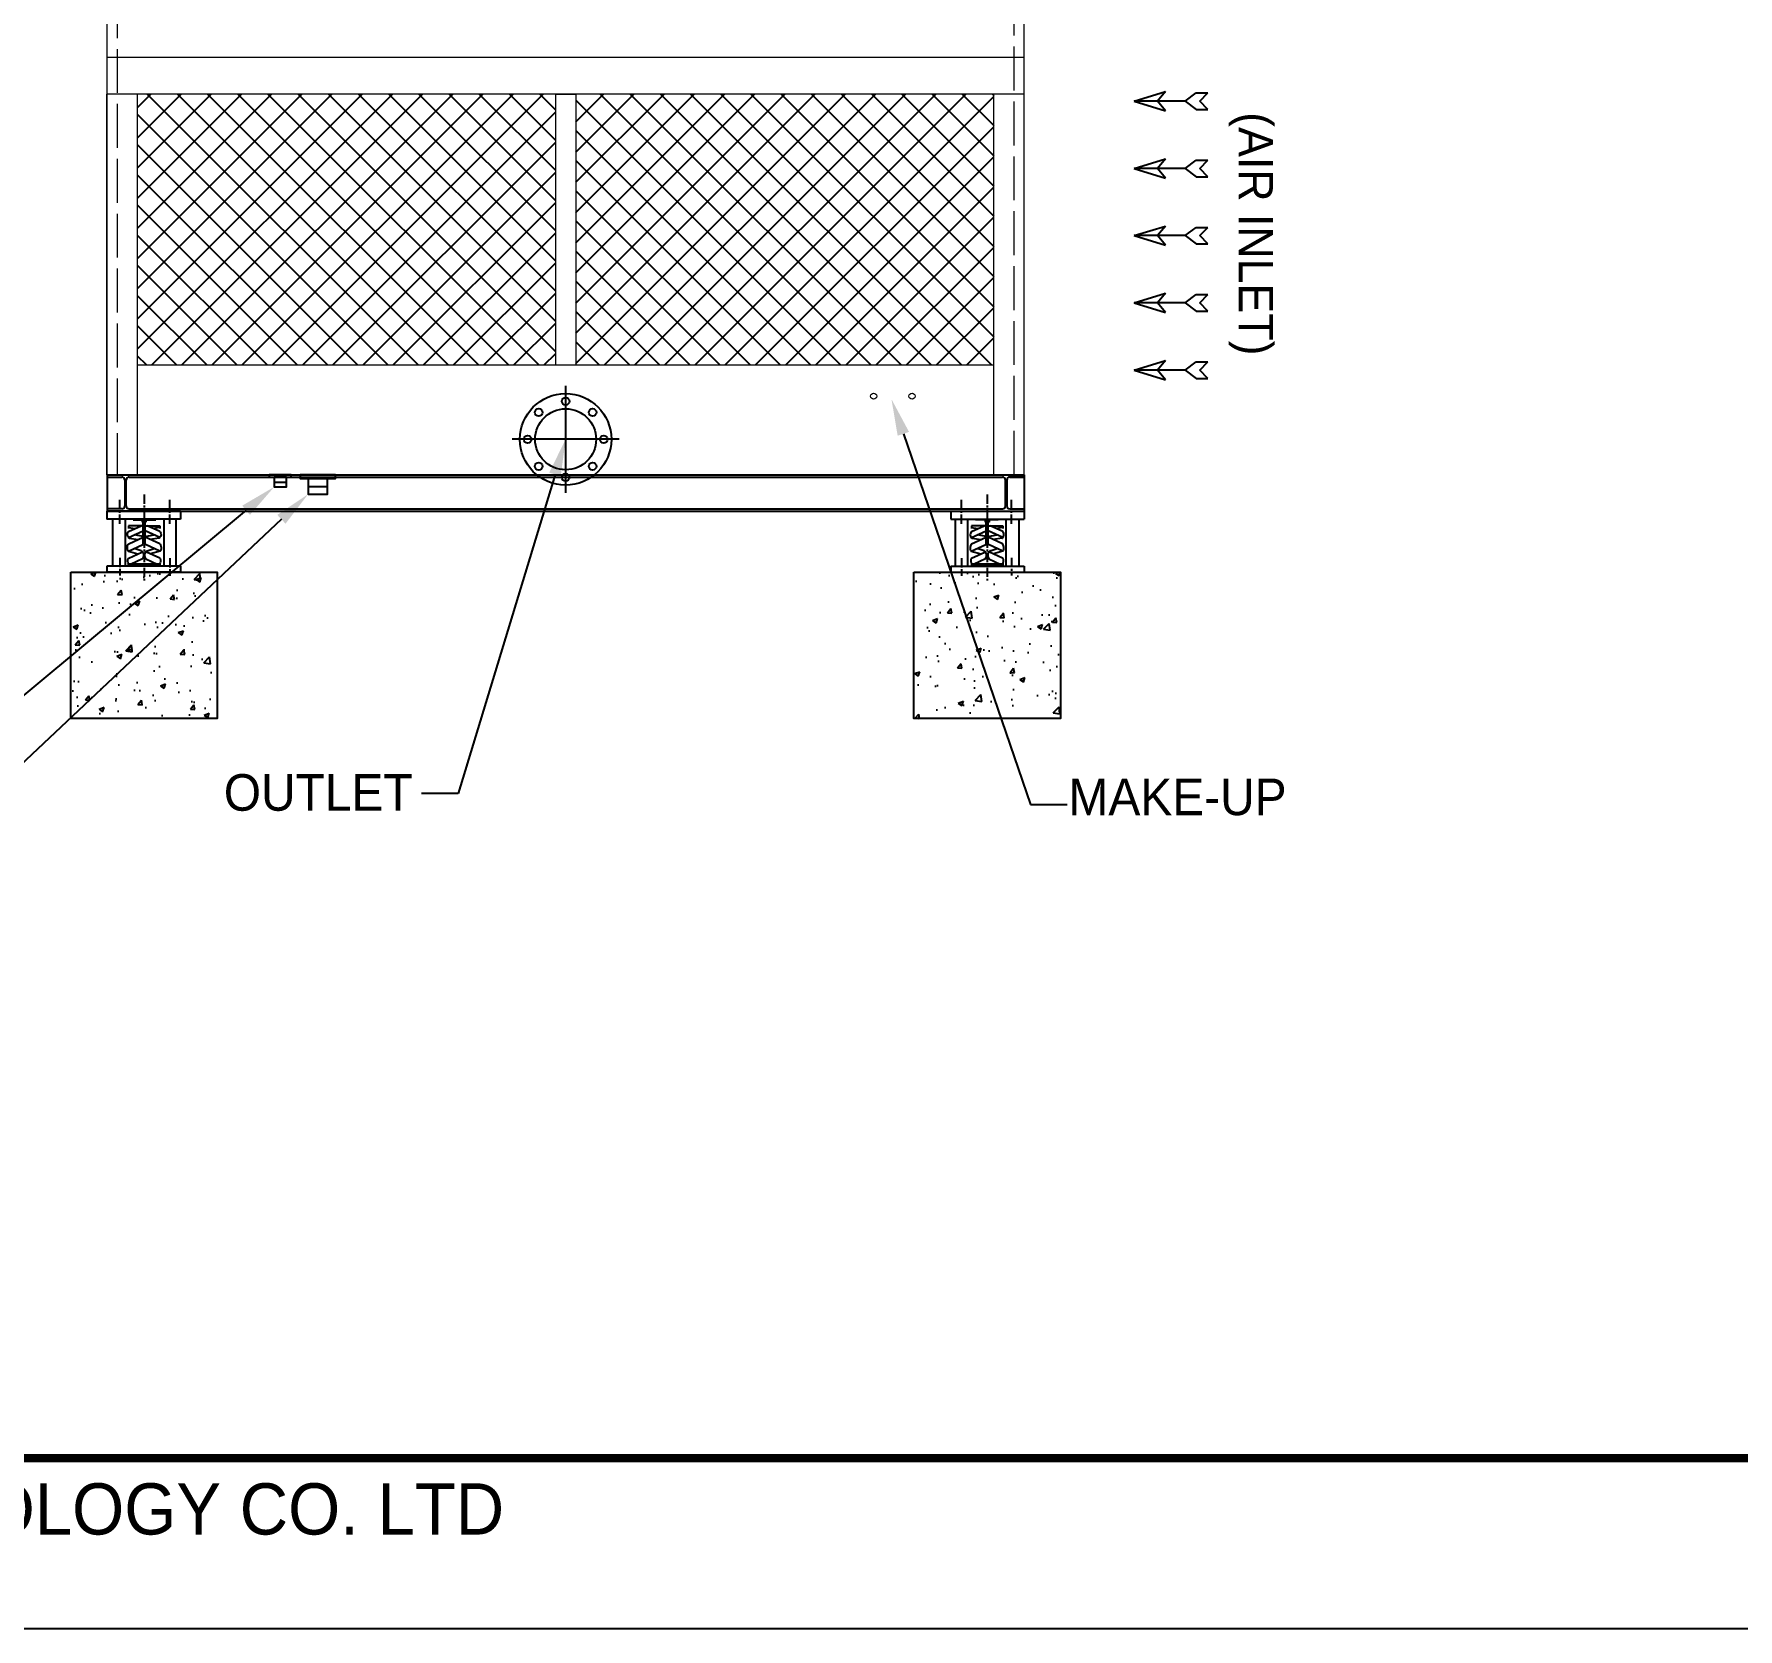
# Model space of a CAD drawing. Header units: millimetres. Extents: x 123677 to 162203, y -20795 to 0.
# Drawn here: x 148234 to 155219, y -20795 to -14256 of the extents above; entities that cross this region are included whole.
import ezdxf
from ezdxf import colors
from ezdxf.entities.mleader import LeaderData, LeaderLine
from ezdxf.enums import TextEntityAlignment as Align
from ezdxf.math import Vec2, Vec3

# ---------------------------------------------------------------- set-up
doc = ezdxf.new("R2010")
doc.units = ezdxf.units.MM
doc.header["$LTSCALE"] = 30
doc.header["$MEASUREMENT"] = 0
doc.linetypes.add('CENTER', pattern=[2, 1.25, -0.25, 0.25, -0.25])
doc.linetypes.add('DASHED', pattern=[15, 12, -3])
doc.layers.get('0').update_dxf_attribs({"linetype": 'CONTINUOUS'})
doc.layers.get('DEFPOINTS').update_dxf_attribs({"color": 143, "linetype": 'CONTINUOUS'})
for name, color, linetype in [('4', 2, 'CONTINUOUS'), ('center', 1, 'CENTER'), ('L1_', 7, 'CONTINUOUS'), ('냉각탑_dim', 1, 'CONTINUOUS'), ('냉각탑_form', 1, 'CONTINUOUS'), ('냉각탑_text', 3, 'CONTINUOUS'), ('냉각탑_기초', 23, 'CONTINUOUS'), ('냉각탑_찬넬방진', 1, 'CONTINUOUS')]:
    doc.layers.add(name, color=color, linetype=linetype)
doc.styles.get("Standard").update_dxf_attribs({"font": ''})
doc.styles.add('돋움', font='')
doc.styles.get('Standard').set_extended_font_data('Dotum')
doc.styles.get('돋움').set_extended_font_data('Dotum')

# ---------------------------------------------------------------- blocks, each defined once
blk = doc.blocks.new('냉각탑form')
at = {"layer": 'DEFPOINTS'}
blk.add_lwpolyline([(0, 297.073), (420.103, 297.073), (420.103, 0), (0, 0)], close=True, dxfattribs=at)
at = {"layer": '냉각탑_form', "const_width": 0.5}
blk.add_lwpolyline([(10.002, 287.07), (10.002, 10.002), (410.1, 10.002), (410.1, 287.07)], close=True, dxfattribs=at)
at = {"layer": '냉각탑_form', "style": '돋움'}
blk.add_text('SUNG JI AIR-CONDITIONING TECHNOLOGY CO. LTD', height=3.00073, dxfattribs=at).set_placement((149.498, 5.529))
blk = doc.blocks.new('화살표 IN OUT')
at = {"layer": '냉각탑_dim'}
for p, q in [((-322.7, 43), (-383.9, 43)), ((-343.1, 0.5), (-383.9, 43)), ((-383.9, -43), (-343.1, 0.5)), ((-266.4, 0), (-322.7, 43)), ((-266.4, 0), (-322.7, -43)), ((-266.4, 0), (0, 0)), ((-163.5, 50), (-121.5, 0)), ((0, 0), (-163.5, 50)), ((-163.5, -50), (-121.5, 0)), ((0, 0), (-163.5, -50)), ((-322.7, -43), (-383.9, -43))]:
    blk.add_line(p, q, dxfattribs=at)
blk = doc.blocks.new('sdfghj')
at = {"layer": '4', "color": 3, "linetype": 'CENTER'}
blk.add_line((77432.1, -35928.4), (77432.1, -36281.4), dxfattribs=at)
at = {"layer": 'L1_', "color": 1, "linetype": 'CENTER'}
for p, q in [((77327, -36047.5), (77327, -35948.7)), ((77531.4, -36047.5), (77531.4, -35948.7)), ((77327, -36189.1), (77327, -36261.1)), ((77531.4, -36188), (77531.4, -36260))]:
    blk.add_line(p, q, dxfattribs=at)
at = {"layer": 'L1_', "color": 2, "linetype": 'Continuous'}
for p, q in [((77282.9, -35996.6), (77282.9, -36028.9)), ((77282.9, -35996.6), (77584.3, -35996.6)), ((77282.9, -36028.9), (77584.3, -36028.9)), ((77301.5, -36028.9), (77351.4, -36028.9)), ((77301.5, -36028.9), (77301.5, -36221.7)), ((77351.4, -36028.9), (77351.4, -36221.7)), ((77383.9, -36028.9), (77383.9, -36031.2)), ((77477.4, -36031.2), (77383.9, -36031.2)), ((77424.6, -36031.2), (77424.6, -36041.1)), ((77439.7, -36031.2), (77439.7, -36041.1)), ((77477.4, -36028.9), (77477.4, -36031.2)), ((77509.3, -36028.9), (77562.2, -36028.9)), ((77509.3, -36028.9), (77509.3, -36221.1)), ((77562.2, -36028.9), (77562.2, -36221.1)), ((77584.3, -35996.6), (77584.3, -36028.9)), ((77367.4, -36056.2), (77367.4, -36067.8)), ((77427.8, -36056.2), (77367.4, -36056.2)), ((77367.4, -36062.9), (77394.5, -36067.7)), ((77367.7, -36104.6), (77428.3, -36076.7)), ((77367.9, -36079.9), (77419.4, -36056.2)), ((77368.2, -36130.5), (77428.3, -36102.8)), ((77370.4, -36106.4), (77406.8, -36112.8)), ((77428.3, -36099.6), (77392.9, -36093.4)), ((77439.7, -36041.1), (77424.6, -36041.1)), ((77428.3, -36129.5), (77428.3, -36041.1)), ((77496, -36104.6), (77435.8, -36076.9)), ((77435.9, -36129.8), (77435.9, -36041.1)), ((77435.9, -36056.2), (77496.3, -36056.2)), ((77437.6, -36056.2), (77435.9, -36056.2)), ((77495.4, -36130.5), (77435.9, -36103.1)), ((77436, -36099.5), (77471.4, -36093.3)), ((77495.8, -36079.9), (77444.2, -36056.2)), ((77493.3, -36106.4), (77456.9, -36112.8)), ((77496.3, -36062.9), (77469.1, -36067.7)), ((77496.3, -36056.2), (77496.3, -36067.8)), ((77301.5, -36120), (77301.5, -36221.1)), ((77351.4, -36120), (77351.4, -36221.1)), ((77366.9, -36160.2), (77406, -36171.2)), ((77367.1, -36160.1), (77426.2, -36132.8)), ((77368.3, -36188.6), (77422.1, -36163.7)), ((77419.2, -36158.2), (77391.1, -36149)), ((77428.3, -36129.5), (77435.9, -36129.5)), ((77496.6, -36160.1), (77438, -36133.1)), ((77495.4, -36188.6), (77441.5, -36163.7)), ((77444.5, -36158.2), (77472.5, -36149)), ((77496.8, -36160.2), (77457.6, -36171.2)), ((77509.3, -36120), (77509.3, -36221.1)), ((77562.2, -36120), (77562.2, -36221.1)), ((77282.9, -36221.1), (77584.3, -36221.1)), ((77282.9, -36221.1), (77282.9, -36246.6)), ((77282.9, -36246.6), (77584.3, -36246.6)), ((77367.4, -36210.4), (77367.4, -36221.1)), ((77494.5, -36212.9), (77367.4, -36212.9)), ((77367.4, -36212.9), (77492.8, -36212.9)), ((77496.3, -36212.9), (77368, -36212.9)), ((77369.1, -36212.9), (77496.9, -36212.9)), ((77425.3, -36191.3), (77378.3, -36212.9)), ((77438.4, -36191.3), (77485.3, -36212.9)), ((77496.9, -36209.5), (77496.9, -36221.1)), ((77584.3, -36221.1), (77584.3, -36246.6))]:
    blk.add_line(p, q, dxfattribs=at)
for centre, radius, start, end in [((77381, -36092.2), 18.3, 142.45543, 226.94665), ((77369.4, -36083.2), 3.63, 114.73951, 142.45543), ((77371, -36102.9), 3.63, 226.94665, 260.13418), ((77492.7, -36102.9), 3.63, 279.86582, 313.05335), ((77482.7, -36092.2), 18.3, 313.05335, 37.54457), ((77494.3, -36083.2), 3.63, 37.54457, 65.26049), ((77394, -36147.3), 31.4, 150.84061, 199.726), ((77367.9, -36156.7), 3.63, 199.726, 254.38903), ((77369.7, -36133.8), 3.63, 114.73953, 150.84061), ((77418.1, -36161.6), 3.63, 294.73955, 71.89174), ((77423.6, -36167), 3.63, 22.26307, 114.73955), ((77399.9, -36176.7), 29.3, 330.13713, 22.26307), ((77424.7, -36129.5), 3.63, 294.7395, 0), ((77463.7, -36176.7), 29.3, 157.73693, 209.86287), ((77439.5, -36129.8), 3.63, 180, 245.2605), ((77440, -36167), 3.63, 65.26045, 157.73693), ((77445.6, -36161.6), 3.63, 108.10825, 245.26045), ((77493.9, -36133.8), 3.63, 29.15938, 65.26047), ((77495.8, -36156.7), 3.63, 285.61095, 340.27398), ((77469.6, -36147.3), 31.4, 340.27398, 29.15938), ((77385.8, -36199.6), 21.4, 154.25642, 218.82195), ((77369.8, -36191.9), 3.63, 114.73955, 154.25642), ((77477.9, -36199.6), 21.4, 321.17805, 25.74358), ((77493.9, -36191.9), 3.63, 25.74358, 65.26045)]:
    blk.add_arc(centre, radius, start, end, dxfattribs=at)
blk = doc.blocks.new('673467346')
at = {"layer": '냉각탑_찬넬방진', "ltscale": 500}
for p, q in [((254978.4, 6161.1), (254978.4, 6011.1)), ((254978.4, 6161.1), (258738.4, 6161.1)), ((254978.4, 6151.4), (255039.2, 6151.4)), ((255069.2, 6151.4), (258648.9, 6151.4)), ((258678.8, 6151.4), (258738.4, 6151.4)), ((254978.4, 6011.1), (258738.4, 6011.1)), ((255069.2, 6020.9), (258648.9, 6020.9)), ((258678.8, 6020.9), (258738.4, 6020.9))]:
    blk.add_line(p, q, dxfattribs=at)
at = {"layer": '냉각탑_찬넬방진'}
for p, q in [((254979.7, 6151.4), (255039.7, 6151.4)), ((258738.4, 6151.4), (258678.9, 6151.4)), ((258738.4, 6161.1), (258738.4, 6011.1)), ((255051.2, 6139.4), (255051.2, 6032.9)), ((255057.2, 6032.9), (255057.2, 6139.4)), ((258660.9, 6032.9), (258660.9, 6139.4)), ((258666.9, 6139.4), (258666.9, 6032.9)), ((255039.2, 6020.9), (254979.2, 6020.9)), ((258678.9, 6020.9), (258738.4, 6020.9))]:
    blk.add_line(p, q, dxfattribs=at)
for centre, start, end in [((255039.2, 6139.4), 0, 90), ((255069.2, 6139.4), 90, 180), ((258648.9, 6139.4), 0, 90), ((258678.9, 6139.4), 90, 180), ((255039.2, 6032.9), 270, 0), ((255069.2, 6032.9), 180, 270), ((258648.9, 6032.9), 270, 0), ((258678.9, 6032.9), 180, 270)]:
    blk.add_arc(centre, 12, start, end, dxfattribs=at)
blk = doc.blocks.new('A$C05CA400C')
at = {"layer": '냉각탑_기초', "ltscale": 30}
h = blk.add_hatch(dxfattribs=at)
h.set_pattern_fill('AR-CONC', color=256, scale=30, style=0)
h.set_pattern_definition([(50, (-16569.06, -4991.66), (215.178, -18.8256), [22.5, -247.5]), (355, (-16569.06, -4991.66), (-41.6254, 225.6576), [18, -198]), (100.4514, (-16551.13, -4993.23), (173.5528, 206.8319), [19.122, -210.3426]), (46.1842, (-16569.06, -4931.66), (320.1723, -49.6557), [33.75, -371.25]), (96.6356, (-16542.38, -4935.8), (280.399, 292.2354), [28.683, -315.514]), (351.1842, (-16569.06, -4931.66), (280.3986, 292.2356), [27, -297]), (21, (-16539.06, -4946.66), (179.0721, -120.7857), [22.5, -247.5]), (326, (-16539.06, -4946.66), (72.9946, 217.545), [18, -198]), (71.4514, (-16524.13, -4956.72), (252.0668, 96.7591), [19.122, -210.3426]), (37.5, (-16569.06, -4991.66), (3.64796, 99.86816), [0, -195.6, 0, -201, 0, -198.75]), (7.5, (-16569.06, -4991.66), (78.92086, 118.3235), [0, -114.6, 0, -191.1, 0, -75.75]), (327.5, (-16635.96, -4991.66), (160.14673, -6.76646), [0, -75, 0, -234, 0, -310.5]), (317.5, (-16665.96, -4991.66), (174.9559, 30.0315), [0, -97.5, 0, -155.4, 0, -220.5])])
h.paths.add_polyline_path([(0, 600), (600, 600), (600, 0), (0, 0)])
blk.add_lwpolyline([(0, 600), (600, 600), (600, 0), (0, 0)], close=True, dxfattribs=at)

msp = doc.modelspace()

# ---------------------------------------------------------------- hatches: boundary and pattern name
at = {"ltscale": 500}
h = msp.add_hatch(dxfattribs=at)
h.set_pattern_fill('ANSI37', color=256, scale=700)
h.set_pattern_definition([(45, (-45510.05, -22863.045), (-61.871843, 61.871843), []), (135, (-45510.05, -22863.045), (-61.871843, -61.871843), [])])
h.paths.add_polyline_path([(150371.4, -15612.9), (150371.4, -14502.9), (148658.4, -14502.9), (148658.4, -15612.9)])
h.paths.add_polyline_path([(150455.4, -15612.9), (152168.4, -15612.9), (152168.4, -14502.9), (150455.4, -14502.9)])

# ---------------------------------------------------------------- linework, layer by layer
at = {"lineweight": 18, "ltscale": 500}
for p, q in [((148533.4, -11392.9), (148533.4, -16062.9)), ((152293.4, -16062.9), (152293.4, -11392.9)), ((152293.4, -14352.9), (148533.4, -14352.9)), ((152293.4, -14502.9), (148533.4, -14502.9)), ((148533.4, -16062.9), (148533.4, -14502.9)), ((148658.4, -16062.9), (148658.4, -14502.9)), ((150371.4, -14502.9), (150455.4, -14502.9)), ((150371.4, -14502.9), (150371.4, -15612.9)), ((150455.4, -14502.9), (150455.4, -15612.9)), ((152168.4, -16062.9), (152168.4, -14502.9)), ((148658.4, -15612.9), (150371.4, -15612.9)), ((150371.4, -15612.9), (150455.4, -15612.9)), ((150455.4, -15612.9), (152168.4, -15612.9)), ((148533.4, -16062.9), (152293.4, -16062.9))]:
    msp.add_line(p, q, dxfattribs=at)
at = {"color": 5, "linetype": 'DASHED', "lineweight": 9, "ltscale": 0.5}
for p, q in [((148575.4, -11392.9), (148575.4, -16062.9)), ((152251.4, -16062.9), (152251.4, -11392.9))]:
    msp.add_line(p, q, dxfattribs=at)
at = {"color": 3}
for p, q in [((149218.8, -16092.9), (149268.8, -16092.9)), ((149357.6, -16110.9), (149437.6, -16110.9))]:
    msp.add_line(p, q, dxfattribs=at)
for points in [[(149198.8, -16062.9), (149198.8, -16072.9), (149288.8, -16072.9), (149288.8, -16062.9)], [(149325.6, -16062.9), (149325.6, -16078.9), (149469.6, -16078.9), (149469.6, -16062.9)], [(149218.8, -16072.9), (149218.8, -16112.9), (149268.8, -16112.9), (149268.8, -16072.9)], [(149357.6, -16078.9), (149357.6, -16142.9), (149437.6, -16142.9), (149437.6, -16078.9)]]:
    msp.add_lwpolyline(points, close=True, dxfattribs=at)
for centre, radius in [((150413.4, -15917.9), 187.5), ((150413.4, -15761.7), 15.6), ((150302.9, -15807.4), 15.6), ((150413.4, -15917.9), 125), ((150523.9, -15807.4), 15.6), ((150257.2, -15917.9), 15.6), ((150569.7, -15917.9), 15.6), ((150302.9, -16028.4), 15.6), ((150413.4, -16074.2), 15.6), ((150523.9, -16028.4), 15.6)]:
    msp.add_circle(centre, radius, dxfattribs=at)
at = {"lineweight": 18, "ltscale": 500}
for centre in [(151675.9, -15740.9), (151833.4, -15740.9)]:
    msp.add_circle(centre, 12.5, dxfattribs=at)
at = {"layer": 'center', "linetype": 'CENTER', "ltscale": 50}
for p, q in [((150413.4, -15699.2), (150413.4, -16136.7)), ((150632.2, -15917.9), (150194.7, -15917.9))]:
    msp.add_line(p, q, dxfattribs=at)

# ---------------------------------------------------------------- block references
msp.add_blockref('673467346', (-106444.9, -22224))
at = {"color": 0, "linetype": 'Continuous', "xscale": -1}
msp.add_blockref('sdfghj', (226117.7, 19783.7), dxfattribs=at)
at = {"color": 0, "linetype": 'Continuous'}
msp.add_blockref('sdfghj', (74709.2, 19783.7), dxfattribs=at)
at = {"ltscale": 500}
for p in [(148385.5, -17062.9), (151841.3, -17062.9)]:
    msp.add_blockref('A$C05CA400C', p, dxfattribs=at)
at = {"layer": '냉각탑_dim', "xscale": -0.7875000000021828, "yscale": 0.7874999999985448, "zscale": 0.7875}
for p in [(152743.4, -14531.7), (152743.4, -14807.3), (152743.4, -15082.9), (152743.4, -15358.5), (152743.4, -15634.2)]:
    msp.add_blockref('화살표 IN OUT', p, dxfattribs=at)
at = {"layer": '냉각탑_form', "xscale": 70, "yscale": 70, "zscale": 70}
msp.add_blockref('냉각탑form', (132795.9, -20795.1), dxfattribs=at)

# ---------------------------------------------------------------- texts
at = {"layer": '냉각탑_text', "style": '돋움'}
msp.add_text('(AIR INLET)', height=140, rotation=270, dxfattribs=at).set_placement((153242.8, -15075.4), align=Align.MIDDLE_CENTER)
msp.add_text('OUTLET', height=150, dxfattribs=at).set_placement((149786.3, -17365.6), align=Align.MIDDLE_RIGHT)
msp.add_text('MAKE-UP', height=150, dxfattribs=at).set_placement((152474.8, -17383.8), align=Align.MIDDLE_LEFT)

# ---------------------------------------------------------------- leaders
at = {"layer": '냉각탑_dim'}
ml = msp.add_multileader_mtext('Standard', dxfattribs=at)
ml.set_content('')
ml.set_leader_properties(color=256)
ml.build(insert=Vec2(0, 0))
ml.multileader.update_dxf_attribs({"text_right_attachment_type": 6, "dogleg_length": 5, "arrow_head_size": 150, "scale": 30})
ctx = ml.context
ctx.base_point, ctx.scale, ctx.char_height, ctx.arrow_head_size, ctx.landing_gap_size, ctx.plane_origin = Vec3(152469, -17414.8), 30, 5.4, 150, 2.7, Vec3(151657.9, -15948.1)
ctx.right_attachment = 6
notes = []
notes.append((ctx, [(0, (1, 1, 0), (152319, -17414.8), (1, 0), 150, [(0, [(151749.1, -15753.4)], 0, [])])]))
ctx.mtext, ml.multileader.dxf.content_type = None, 0
ml = msp.add_multileader_mtext('Standard', dxfattribs=at)
ml.set_content('')
ml.set_leader_properties(color=256)
ml.build(insert=Vec2(0, 0))
ml.multileader.update_dxf_attribs({"text_right_attachment_type": 6, "dogleg_length": 5, "arrow_head_size": 150, "scale": 30})
ctx = ml.context
ctx.base_point, ctx.scale, ctx.char_height, ctx.arrow_head_size, ctx.landing_gap_size, ctx.plane_origin = Vec3(149822.6, -17370.3), 30, 5.4, 150, 2.7, Vec3(150502.4, -15905.8)
ctx.right_attachment = 6
notes.append((ctx, [(0, (1, 1, 0), (149972.6, -17370.3), (-1, 0), 150, [(0, [(150413.4, -15917.9)], 0, [])])]))
ctx.mtext, ml.multileader.dxf.content_type = None, 0
ml = msp.add_multileader_mtext('Standard', dxfattribs=at)
ml.set_content('')
ml.set_leader_properties(color=256)
ml.build(insert=Vec2(0, 0))
ml.multileader.update_dxf_attribs({"text_right_attachment_type": 6, "dogleg_length": 5, "arrow_head_size": 150, "scale": 30})
ctx = ml.context
ctx.base_point, ctx.scale, ctx.char_height, ctx.arrow_head_size, ctx.landing_gap_size, ctx.plane_origin = Vec3(147886.4, -17096.4), 30, 5.4, 150, 2.7, Vec3(147815, -16702.8)
ctx.right_attachment, ctx.text_align_type = 6, 2
notes.append((ctx, [(0, (1, 1, 0), (148036.4, -17096.4), (-1, 0), 150, [(0, [(149218.8, -16112.9)], 0, [])])]))
ctx.mtext, ml.multileader.dxf.content_type = None, 0
ml = msp.add_multileader_mtext('Standard', dxfattribs=at)
ml.set_content('')
ml.set_leader_properties(color=256)
ml.build(insert=Vec2(0, 0))
ml.multileader.update_dxf_attribs({"text_right_attachment_type": 6, "dogleg_length": 5, "arrow_head_size": 150, "scale": 30})
ctx = ml.context
ctx.base_point, ctx.scale, ctx.char_height, ctx.arrow_head_size, ctx.landing_gap_size, ctx.plane_origin = Vec3(147956, -17322.4), 30, 5.4, 150, 2.7, Vec3(148015, -16702.8)
ctx.right_attachment, ctx.text_align_type = 6, 2
notes.append((ctx, [(0, (1, 1, 0), (148106, -17322.4), (-1, 0), 150, [(0, [(149357.6, -16142.9)], 0, [])])]))
ctx.mtext, ml.multileader.dxf.content_type = None, 0
for ctx, leaders in notes:
    for number, flags, end, landing, length, lines in leaders:
        leader = LeaderData()
        leader.index, (leader.has_last_leader_line, leader.has_dogleg_vector, leader.attachment_direction) = number, flags
        leader.last_leader_point, leader.dogleg_vector, leader.dogleg_length = Vec3(end), Vec3(landing), length
        for number, points, colour, breaks in lines:
            line = LeaderLine()
            line.index, line.vertices, line.color, line.breaks = number, Vec3.list(points), colors.encode_raw_color(colour), breaks
            leader.lines.append(line)
        ctx.leaders.append(leader)

doc.saveas('drawing.dxf')
